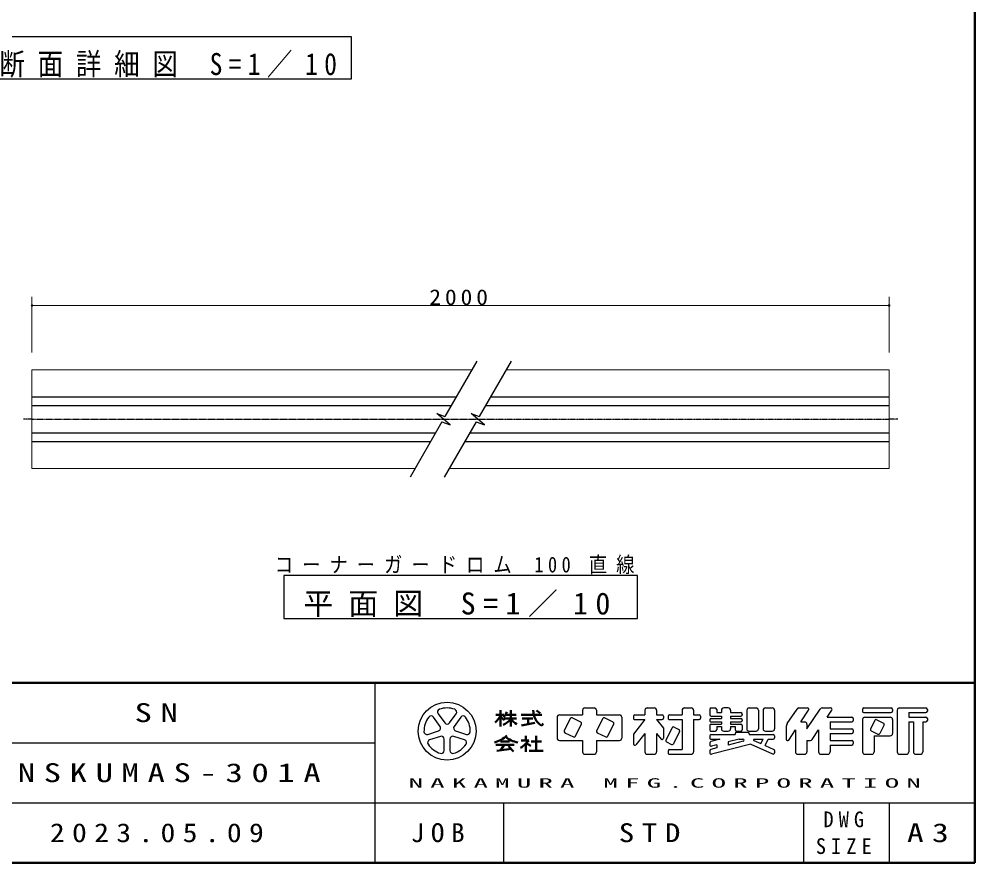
# Model space of a CAD drawing. Units: millimetres, scale not verified, with parts at other scales. Extents: x -15400 to 0, y 0 to 10680.
# Drawn here: x -4460 to 0, y 0 to 3936 of the extents above; entities that cross this region are included whole.
import ezdxf

# ---------------------------------------------------------------- set-up
doc = ezdxf.new("R2010")
doc.units = ezdxf.units.MM
doc.linetypes.add('USER2', pattern=[6, 3, -1, 1, -1])
for name, color, linetype, lineweight in [('A3図枠', 7, 'Continuous', 25), ('線', 2, 'Continuous', 25), ('補助', 2, 'Continuous', 50)]:
    doc.layers.add(name, color=color, linetype=linetype, lineweight=lineweight)
doc.layers.add('図面プロファイル', color=7, linetype='Continuous')
doc.styles.add('ＭＳ ゴシック', font='')
doc.styles.get('ＭＳ ゴシック').set_extended_font_data('MS Gothic')

# ---------------------------------------------------------------- blocks, each defined once
blk = doc.blocks.new('dimension_origin')
at = {"color": 0, "linetype": 'Continuous', "lineweight": -2}
blk.add_circle((0, 0), 1.25, dxfattribs=at)

msp = doc.modelspace()

# ---------------------------------------------------------------- linework, layer by layer
at = {"layer": 'A3図枠', "lineweight": 50}
for p, q in [((0, 0), (0, 10680)), ((-15400, 840), (0, 840)), ((-2236.039, 690.132), (-2198.239, 690.132)), ((-2214.439, 711.732), (-2214.439, 636.132)), ((-2196.619, 673.932), (-2138.839, 673.932)), ((-2190.743, 690.132), (-2140.999, 690.132)), ((-2165.839, 711.732), (-2165.839, 636.132)), ((-2117.239, 690.132), (-2020.039, 690.132)), ((-2111.839, 673.932), (-2063.239, 673.932)), ((-2084.839, 673.932), (-2084.839, 646.932)), ((-2028.743, 698.677), (-2046.388, 710.441)), ((-2115.546, 640.791), (-2054.133, 653.073)), ((-2095.639, 592.932), (-2095.639, 571.332)), ((-2047.039, 592.932), (-2047.039, 522.732)), ((-2236.039, 551.352), (-2149.639, 551.352)), ((-2214.439, 565.932), (-2171.239, 565.932)), ((-2195.968, 551.352), (-2211.549, 525.421)), ((-2176.639, 544.278), (-2152.394, 520.032)), ((-2117.239, 571.332), (-2082.047, 571.332)), ((-2095.639, 556.396), (-2095.639, 517.332)), ((-2093.619, 558.419), (-2071.846, 545.848)), ((-2071.339, 565.932), (-2022.739, 565.932)), ((-2230.601, 522.699), (-2164.503, 532.141)), ((-2079.439, 522.732), (-2014.639, 522.732)), ((-15400, 0), (0, 0))]:
    msp.add_line(p, q, dxfattribs=at)
at = {"layer": 'A3図枠', "color": 211}
for p, q in [((-2800, 840), (-2800, 0)), ((-7500, 560), (-2800, 560)), ((-9700, 280), (0, 280)), ((-800, 280), (-800, 0))]:
    msp.add_line(p, q, dxfattribs=at)
at = {"layer": 'A3図枠'}
for p, q in [((-1820.239, 722.532), (-1777.039, 722.532)), ((-1528.639, 722.532), (-1496.239, 722.532)), ((-1355.839, 722.532), (-1323.439, 722.532)), ((-1237.039, 716.052), (-1237.039, 691.212)), ((-1230.559, 722.532), (-1211.119, 722.532)), ((-1204.639, 716.052), (-1204.639, 700.932)), ((-1150.639, 722.532), (-1172.239, 722.532)), ((-1053.439, 722.532), (-1021.039, 722.532)), ((-977.839, 722.532), (-945.439, 722.532)), ((-875.198, 649.694), (-829.846, 717.723)), ((-820.86, 722.532), (-781.147, 722.532)), ((-783.439, 625.332), (-721.846, 717.723)), ((-712.86, 722.532), (-673.148, 722.532)), ((-524.239, 716.052), (-524.239, 707.412)), ((-517.759, 722.532), (-390.319, 722.532)), ((-383.839, 716.052), (-383.839, 707.412)), ((-351.439, 722.532), (-228.319, 722.532)), ((-221.839, 716.052), (-221.839, 707.412)), ((-2495.605, 636.662), (-2526.991, 679.862)), ((-2505.148, 695.732), (-2473.761, 652.532)), ((-2451.918, 652.532), (-2420.531, 695.733)), ((-2398.687, 679.862), (-2430.074, 636.662)), ((-1949.839, 679.332), (-1949.839, 582.132)), ((-1939.039, 690.132), (-1831.039, 690.132)), ((-1887.937, 673.536), (-1916.701, 616.008)), ((-1838.995, 656.31), (-1879.244, 676.434)), ((-1831.039, 711.732), (-1831.039, 690.132)), ((-1766.239, 711.732), (-1766.239, 690.132)), ((-1766.239, 690.132), (-1658.239, 690.132)), ((-1736.737, 673.536), (-1765.502, 616.008)), ((-1687.795, 656.31), (-1728.044, 676.434)), ((-1647.439, 679.332), (-1647.439, 582.132)), ((-1593.439, 683.652), (-1593.439, 675.012)), ((-1586.959, 690.132), (-1539.439, 690.132)), ((-1539.439, 711.732), (-1539.439, 690.132)), ((-1485.439, 711.732), (-1485.439, 690.132)), ((-1485.439, 690.132), (-1459.519, 690.132)), ((-1453.039, 683.652), (-1453.039, 675.012)), ((-1431.439, 683.652), (-1431.439, 675.012)), ((-1424.959, 690.132), (-1366.639, 690.132)), ((-1366.639, 711.732), (-1366.639, 690.132)), ((-1312.639, 711.732), (-1312.639, 690.132)), ((-1312.639, 690.132), (-1286.719, 690.132)), ((-1280.239, 683.652), (-1280.239, 675.012)), ((-1230.559, 684.732), (-1183.039, 684.732)), ((-1230.559, 673.932), (-1183.039, 673.932)), ((-1204.639, 700.932), (-1183.039, 700.932)), ((-1183.039, 711.732), (-1183.039, 700.932)), ((-1183.039, 684.732), (-1183.039, 673.932)), ((-1139.839, 711.732), (-1139.839, 700.932)), ((-1139.839, 700.932), (-1092.319, 700.932)), ((-1139.839, 684.732), (-1092.319, 684.732)), ((-1139.839, 684.732), (-1139.839, 673.932)), ((-1139.839, 673.932), (-1092.319, 673.932)), ((-1085.839, 694.452), (-1085.839, 691.212)), ((-1064.239, 711.732), (-1064.239, 625.332)), ((-1010.239, 711.732), (-1010.239, 625.332)), ((-988.639, 711.732), (-988.639, 625.332)), ((-934.639, 711.732), (-934.639, 625.332)), ((-812.239, 657.732), (-775.756, 712.458)), ((-689.84, 679.332), (-573.919, 679.332)), ((-689.839, 679.332), (-667.756, 712.458)), ((-567.439, 672.852), (-567.439, 664.212)), ((-517.759, 700.932), (-390.319, 700.932)), ((-513.439, 679.332), (-394.639, 679.332)), ((-362.239, 711.732), (-362.239, 517.332)), ((-308.239, 700.932), (-308.239, 679.332)), ((-308.239, 700.932), (-228.319, 700.932)), ((-308.239, 679.332), (-228.319, 679.332)), ((-221.839, 672.852), (-221.839, 664.212)), ((-1864.861, 590.088), (-1836.097, 647.616)), ((-1713.662, 590.088), (-1684.897, 647.616)), ((-1539.439, 668.532), (-1593.439, 601.032)), ((-1586.959, 668.532), (-1539.439, 668.532)), ((-1485.439, 668.532), (-1453.039, 628.032)), ((-1485.439, 668.532), (-1459.519, 668.532)), ((-1453.039, 628.032), (-1453.039, 581.705)), ((-1412.737, 630.336), (-1441.502, 572.808)), ((-1424.959, 668.532), (-1366.639, 668.532)), ((-1404.044, 633.234), (-1381.075, 621.75)), ((-1366.639, 668.532), (-1366.639, 528.132)), ((-1312.639, 668.532), (-1312.639, 517.332)), ((-1312.639, 668.532), (-1286.719, 668.532)), ((-1237.039, 667.452), (-1237.039, 664.212)), ((-1237.039, 640.452), (-1237.039, 621.012)), ((-1230.559, 657.732), (-1183.039, 657.732)), ((-1230.559, 646.932), (-1183.039, 646.932)), ((-1204.639, 636.132), (-1183.039, 636.132)), ((-1204.639, 636.132), (-1204.639, 621.012)), ((-1183.039, 657.732), (-1183.039, 646.932)), ((-1183.039, 636.132), (-1183.039, 625.332)), ((-1139.839, 657.732), (-1092.319, 657.732)), ((-1139.839, 657.732), (-1139.839, 646.932)), ((-1139.839, 646.932), (-1092.319, 646.932)), ((-1139.839, 636.132), (-1139.839, 625.332)), ((-1139.839, 636.132), (-1118.239, 636.132)), ((-1118.239, 636.132), (-1118.239, 621.012)), ((-1085.839, 667.452), (-1085.839, 664.212)), ((-1085.839, 640.452), (-1085.839, 621.012)), ((-880.639, 631.722), (-880.639, 576.534)), ((-812.239, 657.732), (-794.239, 657.732)), ((-783.439, 646.932), (-783.439, 625.332)), ((-675.439, 657.732), (-573.919, 657.732)), ((-675.439, 657.732), (-675.439, 625.332)), ((-675.439, 625.332), (-573.919, 625.332)), ((-524.239, 668.532), (-524.239, 517.332)), ((-466.657, 664.896), (-486.782, 624.648)), ((-457.964, 667.794), (-426.355, 651.99)), ((-423.458, 643.296), (-443.582, 603.048)), ((-383.839, 668.532), (-383.839, 603.732)), ((-308.239, 657.732), (-286.639, 657.732)), ((-308.239, 657.732), (-308.239, 517.332)), ((-286.639, 657.732), (-286.639, 517.332)), ((-243.439, 657.732), (-228.319, 657.732)), ((-243.439, 657.732), (-243.439, 517.332)), ((-2553.14, 599.387), (-2502.355, 615.888)), ((-2494.011, 590.209), (-2544.796, 573.708)), ((-2380.883, 573.708), (-2431.668, 590.209)), ((-2423.324, 615.888), (-2372.539, 599.387)), ((-1913.804, 607.314), (-1873.555, 587.19)), ((-1762.604, 607.314), (-1722.355, 587.19)), ((-1593.439, 601.032), (-1593.439, 554.705)), ((-1539.439, 603.732), (-1581.899, 550.657)), ((-1539.439, 603.732), (-1539.439, 517.332)), ((-1485.439, 603.732), (-1464.579, 577.657)), ((-1485.439, 603.732), (-1485.439, 517.332)), ((-1378.177, 613.056), (-1406.942, 555.528)), ((-1237.039, 591.852), (-1237.039, 583.212)), ((-1230.559, 614.532), (-1211.119, 614.532)), ((-1230.559, 598.332), (-1118.239, 598.332)), ((-1172.239, 614.532), (-1150.639, 614.532)), ((-1118.239, 602.652), (-1118.239, 598.332)), ((-1111.759, 614.532), (-1092.319, 614.532)), ((-1111.759, 609.132), (-1059.919, 609.132)), ((-1053.439, 614.532), (-1021.039, 614.532)), ((-1053.439, 602.652), (-1053.439, 598.332)), ((-1053.439, 598.332), (-941.119, 598.332)), ((-977.839, 614.532), (-945.439, 614.532)), ((-934.639, 591.852), (-934.639, 583.212)), ((-868.768, 572.94), (-837.439, 619.932)), ((-837.439, 619.932), (-837.439, 517.332)), ((-758.633, 576.141), (-729.439, 619.932)), ((-729.439, 619.932), (-729.439, 517.332)), ((-675.439, 603.732), (-675.439, 571.332)), ((-675.439, 603.732), (-573.919, 603.732)), ((-567.439, 618.852), (-567.439, 610.212)), ((-483.884, 615.954), (-452.275, 600.15)), ((-470.239, 592.932), (-470.239, 517.332)), ((-470.239, 592.932), (-394.639, 592.932)), ((-2476.339, 523.971), (-2476.339, 577.37)), ((-2449.339, 577.37), (-2449.339, 523.971)), ((-1939.039, 571.332), (-1831.039, 571.332)), ((-1831.039, 571.332), (-1831.039, 517.332)), ((-1766.239, 571.332), (-1658.239, 571.332)), ((-1766.239, 571.332), (-1766.239, 517.332)), ((-1438.604, 564.114), (-1415.635, 552.63)), ((-1237.039, 559.81), (-1237.039, 550.904)), ((-1189.587, 576.732), (-1232.131, 566.096)), ((-1204.64, 536.232), (-1232.131, 529.359)), ((-1230.559, 576.732), (-1189.587, 576.732)), ((-1046.002, 553.627), (-1228.988, 507.88)), ((-1204.64, 550.704), (-1228.988, 544.617)), ((-1204.639, 550.704), (-1204.639, 536.232)), ((-1100.528, 576.732), (-1150.64, 564.204)), ((-1080.939, 567.157), (-1150.64, 549.732)), ((-1150.639, 564.204), (-1150.639, 549.732)), ((-1100.528, 576.732), (-1082.118, 576.732)), ((-1046.002, 553.627), (-943.751, 508.182)), ((-1030.854, 570.531), (-998.728, 556.253)), ((-1029.538, 576.732), (-988.489, 576.732)), ((-998.728, 556.253), (-988.489, 576.732)), ((-978.97, 547.472), (-964.339, 576.732)), ((-978.97, 547.472), (-938.488, 529.48)), ((-964.339, 576.732), (-941.119, 576.732)), ((-783.439, 571.332), (-767.62, 571.332)), ((-783.439, 571.332), (-783.439, 517.332)), ((-675.439, 571.332), (-573.919, 571.332)), ((-675.439, 549.732), (-675.439, 517.332)), ((-675.439, 549.732), (-573.919, 549.732)), ((-567.439, 564.852), (-567.439, 556.212)), ((-1820.239, 506.532), (-1777.039, 506.532)), ((-1528.639, 506.532), (-1496.239, 506.532)), ((-1431.439, 521.652), (-1431.439, 513.012)), ((-1424.959, 528.132), (-1366.639, 528.132)), ((-1424.959, 506.532), (-1323.439, 506.532)), ((-1237.039, 523.073), (-1237.039, 514.167)), ((-934.639, 523.558), (-934.639, 514.103)), ((-826.639, 506.532), (-794.239, 506.532)), ((-718.639, 506.532), (-686.239, 506.532)), ((-513.439, 506.532), (-481.039, 506.532)), ((-351.439, 506.532), (-319.039, 506.532)), ((-275.839, 506.532), (-254.239, 506.532)), ((-2200, 280), (-2200, 0)), ((-400, 280), (-400, 0))]:
    msp.add_line(p, q, dxfattribs=at)
msp.add_circle((-2462.839, 614.532), 135, dxfattribs=at)
for centre, radius, start, end in [((-2494.226, 703.668), 13.5, 109.39847, 215.99997), ((-2462.839, 614.532), 108, 70.60155, 109.39847), ((-2431.453, 703.668), 13.5, 324, 70.60155), ((-1820.239, 711.732), 10.8, 89.99998, 179.99996), ((-1777.039, 711.732), 10.8, 0, 89.99998), ((-1528.639, 711.732), 10.8, 89.99998, 179.99996), ((-1496.239, 711.732), 10.8, 0, 89.99998), ((-1355.839, 711.732), 10.8, 89.99998, 179.99996), ((-1323.439, 711.732), 10.8, 0, 89.99998), ((-1230.559, 716.052), 6.48, 89.99998, 179.99996), ((-1211.119, 716.052), 6.48, 0, 89.99998), ((-1172.239, 711.732), 10.8, 89.99998, 179.99996), ((-1150.639, 711.732), 10.8, 0, 89.99998), ((-1053.439, 711.732), 10.8, 89.99998, 179.99996), ((-1021.039, 711.732), 10.8, 0, 89.99998), ((-977.839, 711.732), 10.8, 89.99998, 179.99996), ((-945.439, 711.732), 10.8, 0, 89.99998), ((-820.86, 711.732), 10.8, 89.99998, 146.30984), ((-781.147, 716.052), 6.48, 326.31015, 89.99998), ((-712.86, 711.732), 10.8, 89.99998, 146.3098), ((-673.148, 716.052), 6.48, 326.31003, 89.99998), ((-517.759, 716.052), 6.48, 89.99998, 179.99996), ((-390.319, 716.052), 6.48, 0, 89.99998), ((-351.439, 711.732), 10.8, 89.99998, 179.99996), ((-228.319, 716.052), 6.48, 0, 89.99998), ((-2462.839, 614.532), 108, 142.60154, 181.39846), ((-2537.913, 671.927), 13.5, 35.99999, 142.60154), ((-2387.766, 671.927), 13.5, 37.39846, 143.99995), ((-2462.839, 614.532), 108, 358.60155, 37.39847), ((-1939.039, 679.332), 10.8, 89.99998, 179.99996), ((-1882.141, 670.638), 6.48, 63.43492, 153.435), ((-1730.941, 670.638), 6.48, 63.43492, 153.435), ((-1658.239, 679.332), 10.8, 0, 89.99998), ((-1586.959, 683.652), 6.48, 89.99998, 179.99996), ((-1586.959, 675.012), 6.48, 179.99998, 270.00002), ((-1459.519, 683.652), 6.48, 0, 89.99998), ((-1459.519, 675.012), 6.48, 270.00002, 0), ((-1424.959, 683.652), 6.48, 89.99998, 179.99996), ((-1424.959, 675.012), 6.48, 179.99998, 270.00002), ((-1286.719, 683.652), 6.48, 0, 89.99998), ((-1286.719, 675.012), 6.48, 270.00002, 0), ((-1230.559, 691.212), 6.48, 179.99998, 270.00002), ((-1230.559, 667.452), 6.48, 89.99998, 179.99996), ((-1092.319, 694.452), 6.48, 0, 89.99998), ((-1092.319, 691.212), 6.48, 270.00002, 0), ((-1092.319, 667.452), 6.48, 0, 89.99998), ((-573.919, 672.852), 6.48, 0, 89.99998), ((-517.759, 707.412), 6.48, 179.99998, 270.00002), ((-513.439, 668.532), 10.8, 89.99998, 179.99996), ((-394.639, 668.532), 10.8, 0, 89.99998), ((-390.319, 707.412), 6.48, 270.00002, 0), ((-228.319, 707.412), 6.48, 270.00002, 0), ((-228.319, 672.852), 6.48, 0, 89.99998), ((-2506.526, 628.727), 13.5, 287.99998, 35.99999), ((-2462.839, 660.467), 13.5, 215.99998, 324), ((-2419.152, 628.727), 13.5, 143.99996, 251.99999), ((-1841.893, 650.514), 6.48, 333.4349, 63.43487), ((-1690.693, 650.514), 6.48, 333.4349, 63.43487), ((-1406.941, 627.438), 6.48, 63.43487, 153.43498), ((-1230.559, 664.212), 6.48, 179.99998, 270.00002), ((-1230.559, 640.452), 6.48, 89.99998, 179.99996), ((-1172.239, 625.332), 10.8, 179.99998, 270.00002), ((-1150.639, 625.332), 10.8, 270.00002, 0), ((-1092.319, 664.212), 6.48, 270.00002, 0), ((-1092.319, 640.452), 6.48, 0, 89.99998), ((-1053.439, 625.332), 10.8, 179.99998, 270.00002), ((-1021.039, 625.332), 10.8, 270.00002, 0), ((-977.839, 625.332), 10.8, 179.99998, 270.00002), ((-945.439, 625.332), 10.8, 270.00002, 0), ((-848.239, 631.722), 32.4, 146.30999, 179.99996), ((-794.239, 646.932), 10.8, 0, 89.99998), ((-573.919, 664.212), 6.48, 270.00002, 0), ((-573.919, 618.852), 6.48, 0, 89.99998), ((-480.986, 621.75), 6.48, 153.43517, 243.43529), ((-460.862, 661.998), 6.48, 63.43447, 153.43474), ((-429.253, 646.194), 6.48, 333.43483, 63.43447), ((-228.319, 664.212), 6.48, 270.00002, 0), ((-2557.311, 612.226), 13.5, 181.39848, 287.99997), ((-2489.839, 577.37), 13.5, 359.99997, 107.99999), ((-2435.839, 577.37), 13.5, 71.99997, 179.99999), ((-2368.368, 612.226), 13.5, 252.00001, 358.60156), ((-1939.039, 582.132), 10.8, 179.99998, 270.00002), ((-1910.906, 613.11), 6.48, 153.43495, 243.43485), ((-1870.657, 592.986), 6.48, 243.43498, 333.43496), ((-1759.706, 613.11), 6.48, 153.43495, 243.43485), ((-1719.457, 592.986), 6.48, 243.43498, 333.43496), ((-1658.239, 582.132), 10.8, 270.00002, 0), ((-1459.519, 581.705), 6.48, 218.65962, 0), ((-1383.973, 615.954), 6.48, 333.43492, 63.43493), ((-1230.559, 621.012), 6.48, 179.99998, 270.00002), ((-1230.559, 591.852), 6.48, 89.99998, 179.99996), ((-1230.559, 583.212), 6.48, 179.99998, 270.00002), ((-1211.119, 621.012), 6.48, 270.00002, 0), ((-1111.759, 621.012), 6.48, 179.99998, 270.00002), ((-1111.759, 602.652), 6.48, 89.99998, 179.99996), ((-1092.319, 621.012), 6.48, 270.00002, 0), ((-1059.919, 602.652), 6.48, 0, 89.99998), ((-941.119, 591.852), 6.48, 0, 89.99998), ((-941.119, 583.212), 6.48, 270.00002, 0), ((-573.919, 610.212), 6.48, 270.00002, 0), ((-449.378, 605.946), 6.48, 243.43534, 333.4349), ((-394.639, 603.732), 10.8, 270.00002, 0), ((-2540.624, 560.869), 13.5, 107.99999, 214.60154), ((-2462.839, 614.532), 108, 214.60156, 253.39848), ((-2462.839, 614.532), 108, 286.60155, 325.39847), ((-2385.054, 560.869), 13.5, 325.39847, 71.99996), ((-1586.959, 554.705), 6.48, 179.99998, 321.34037), ((-1435.706, 569.91), 6.48, 153.43487, 243.4348), ((-1412.737, 558.426), 6.48, 243.43487, 333.43498), ((-1230.559, 559.81), 6.48, 104.03614, 179.99996), ((-1230.559, 550.904), 6.48, 179.99998, 284.03612), ((-1082.118, 571.872), 4.86, 284.0365, 89.99998), ((-1029.538, 573.492), 3.24, 89.99998, 246.03817), ((-874.159, 576.534), 6.48, 179.99998, 326.30997), ((-767.62, 582.132), 10.8, 270.00002, 326.31002), ((-573.919, 564.852), 6.48, 0, 89.99998), ((-573.919, 556.212), 6.48, 270.00002, 0), ((-2489.839, 523.971), 13.5, 253.39847, 359.99997), ((-2435.839, 523.971), 13.5, 179.99999, 286.60154), ((-1820.239, 517.332), 10.8, 179.99998, 270.00002), ((-1777.039, 517.332), 10.8, 270.00002, 0), ((-1528.639, 517.332), 10.8, 179.99998, 270.00002), ((-1496.239, 517.332), 10.8, 270.00002, 0), ((-1424.959, 521.652), 6.48, 89.99998, 179.99996), ((-1424.959, 513.012), 6.48, 179.99998, 270.00002), ((-1323.439, 517.332), 10.8, 270.00002, 0), ((-1230.559, 523.073), 6.48, 104.03614, 179.99996), ((-1230.559, 514.167), 6.48, 179.99998, 284.03612), ((-941.119, 514.103), 6.48, 246.03699, 0), ((-941.119, 523.558), 6.48, 0, 66.03701), ((-826.639, 517.332), 10.8, 179.99998, 270.00002), ((-794.239, 517.332), 10.8, 270.00002, 0), ((-718.639, 517.332), 10.8, 179.99998, 270.00002), ((-686.239, 517.332), 10.8, 270.00002, 0), ((-513.439, 517.332), 10.8, 179.99998, 270.00002), ((-481.039, 517.332), 10.8, 270.00002, 0), ((-351.439, 517.332), 10.8, 179.99998, 270.00002), ((-319.039, 517.332), 10.8, 270.00002, 0), ((-275.839, 517.332), 10.8, 179.99998, 270.00002), ((-254.239, 517.332), 10.8, 270.00002, 0)]:
    msp.add_arc(centre, radius, start, end, dxfattribs=at)
at = {"layer": 'A3図枠', "lineweight": 50}
for centre, radius, start, end in [((-2298.644, 723.366), 91.385, 311.36185, 337.13638), ((-2135.328, 737.089), 93.805, 212.50346, 230.00631), ((-2254.942, 752.732), 121.362, 295.86917, 317.23866), ((-2240.089, 721.883), 58.678, 313.72108, 343.54317), ((-2076.737, 752.732), 121.362, 222.76131, 240.10806), ((-1982.52, 707.773), 78.113, 177.09472, 240.51891), ((-2061.588, 672.18), 51.967, 321.42112, 334.8249), ((-2275.921, 690.272), 132.812, 285.11261, 313.40619), ((-2110.801, 687.747), 127.68, 231.17281, 259.75506), ((-2226.399, 689.046), 186.263, 304.87257, 320.80411)]:
    msp.add_arc(centre, radius, start, end, dxfattribs=at)
at = {"layer": '線'}
for p, q in [((-2324.115, 2340), (-2472.947, 2082.216)), ((-2164.115, 2340), (-2312.947, 2082.216)), ((-4400, 2174), (-2419.956, 2174)), ((-2259.956, 2174), (-400, 2174)), ((-4400, 2134), (-2443.05, 2134)), ((-2283.05, 2134), (-400, 2134)), ((-2487.053, 2057.784), (-2635.885, 1800)), ((-2511.127, 2096.113), (-2472.947, 2082.216)), ((-2448.886, 2043.892), (-2511.114, 2096.108)), ((-2487.053, 2057.784), (-2448.886, 2043.892)), ((-2327.053, 2057.784), (-2475.885, 1800)), ((-2351.127, 2096.113), (-2312.947, 2082.216)), ((-2288.886, 2043.892), (-2351.114, 2096.108)), ((-2327.053, 2057.784), (-2288.886, 2043.892)), ((-4400, 2006), (-2516.95, 2006)), ((-4400, 1966), (-2540.044, 1966)), ((-2380.044, 1966), (-400, 1966)), ((-2356.95, 2006), (-400, 2006))]:
    msp.add_line(p, q, dxfattribs=at)
at = {"layer": '線', "color": 7, "lineweight": 13}
for p, q in [((-4400, 2300), (-2347.209, 2300)), ((-4400, 1840), (-4400, 2300)), ((-2187.209, 2300), (-400, 2300)), ((-400, 1840), (-400, 2300)), ((-4400, 1840), (-2612.791, 1840)), ((-2452.791, 1840), (-400, 1840))]:
    msp.add_line(p, q, dxfattribs=at)
at = {"layer": '線', "color": 20, "linetype": 'USER2'}
for p, q in [((-4400, 2070), (-4440, 2070)), ((-4400, 2070), (-400, 2070)), ((-360, 2070), (-400, 2070))]:
    msp.add_line(p, q, dxfattribs=at)
at = {"layer": '補助', "lineweight": 13}
for p, q in [((-4400, 2380), (-4400, 2640)), ((-400, 2380), (-400, 2640)), ((-4400, 2600), (-400, 2600))]:
    msp.add_line(p, q, dxfattribs=at)
at = {"layer": '補助', "lineweight": 25}
for points in [[(-4589.607, 3657.893), (-2909.607, 3657.893), (-2909.607, 3853.893), (-4589.607, 3853.893)], [(-3225, 1340), (-3225, 1140), (-1575, 1140), (-1575, 1340)]]:
    msp.add_lwpolyline(points, close=True, dxfattribs=at)

# ---------------------------------------------------------------- block references
at = {"layer": '補助', "lineweight": 13, "xscale": 2.67, "yscale": 2.67}
msp.add_blockref('dimension_origin', (-4400, 2600), dxfattribs=at)
at = {"layer": '補助', "lineweight": 13, "xscale": 2.67, "yscale": 2.67, "rotation": 180}
msp.add_blockref('dimension_origin', (-400, 2600), dxfattribs=at)

# ---------------------------------------------------------------- texts
at = {"layer": 'A3図枠', "color": 4, "style": 'ＭＳ ゴシック'}
for s, insert, char_height, attachment_point in [('\\T1.5;\\W2.25;NAKAMURA\\~MFG.CORPORATION', (-2642.514, 350), 43.99, 7), ('\\T1.5;\\W0.95;DWG', (-600, 202.5), 73.31, 5), ('\\T1.5;\\W1.05;JOB', (-2491.046, 140.202), 87.98, 5), ('\\T1.5;\\W1.3;A3', (-200, 140), 87.98, 5), ('\\T1.5;\\W0.95;SIZE', (-600, 77.5), 73.31, 5)]:
    msp.add_mtext(s, dxfattribs=dict(at, insert=insert, char_height=char_height, attachment_point=attachment_point))
at = {"layer": '図面プロファイル', "char_height": 87.98, "attachment_point": 5, "style": 'ＭＳ ゴシック'}
for s, insert in [('\\T1.5;\\W1.35;SN', (-3800, 700)), ('\\T1.5;\\W1.35;SNSKUMAS-301A', (-3800, 420)), ('\\T1.5;\\W1.15;2023.05.09', (-3800, 140)), ('\\T1.5;\\W1.2;STD', (-1500, 140))]:
    msp.add_mtext(s, dxfattribs=dict(at, insert=insert))
at = {"layer": '補助', "style": 'ＭＳ ゴシック'}
for s, insert, char_height, attachment_point in [('\\T1.5;\\W0.85;断面詳細図\\~S=1／10', (-3749.607, 3662.56), 102.6, 8), ('\\T1.33;\\W1.1;2000', (-2400, 2601), 73.31, 8), ('\\T1.5;\\W0.85;コーナーガードロム\\~100\\~直線', (-3266.667, 1346.667), 73.31, 7), ('\\T1.5;平面図\\~S=1／10', (-2400, 1146.667), 102.6, 8)]:
    msp.add_mtext(s, dxfattribs=dict(at, insert=insert, char_height=char_height, attachment_point=attachment_point))

doc.saveas('drawing.dxf')
